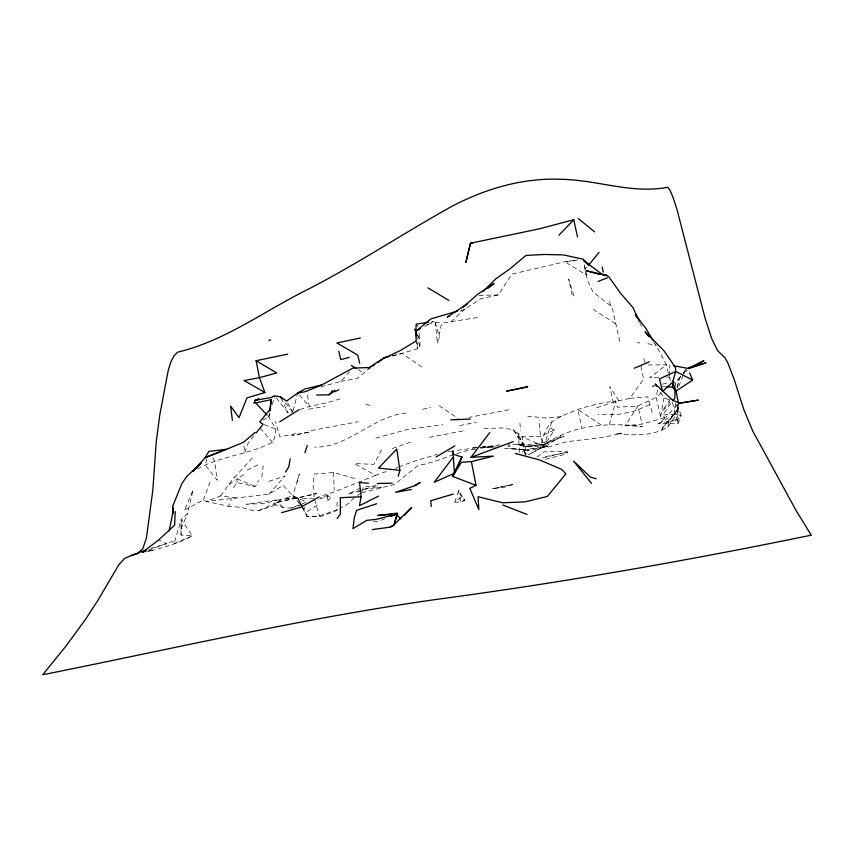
<?xml version="1.0" encoding="UTF-8"?>
<svg xmlns="http://www.w3.org/2000/svg" width="854" height="854" viewBox="0 0 854 854"><rect width="100%" height="100%" fill="white"/><g stroke="black" fill="none" stroke-linecap="round" stroke-linejoin="round"><path stroke-width="0.64" stroke-dasharray="4.27 3.2" d="M148.532 550.157L172.284 541.425L174.056 543.496L181.272 519.339L192.278 535.896L181.016 535.074L181.272 519.339L187.56 513.681L193.1 489.812L184.571 510.105L182.873 509.806M181.016 535.074L181.272 519.339M525.616 455.15L525.68 452.983L526.224 454.947M661.957 430.01L667.903 427.107L677.83 412.333L677.435 404.7L677.403 410.304L662.202 428.356L661.957 430.01C647.129 436.426 631.48 434.974 615.99 433.49L621.958 433.224L603.564 437.344L566.757 441.721L548.428 446.962L529.875 448.98L547.83 446.535L529.512 450.57L509.56 448.403L529.138 449.994L501.778 448.254M308.561 432.295L291.854 435.529L308.561 432.156M337.159 502.109L336.754 510.478L321.104 516.467L307.12 516.659L297.598 498.619L292.901 495.822L283.122 485.403L268.871 494.242L206.177 501.426L203.369 499.942L184.571 510.105M669.301 375.643L669.835 365.01M677.83 412.333L679.208 402.309M483.972 428.441L502.536 427.95L513.51 429.818L525.562 446.813L545.396 446.578L545.557 443.931C573.952 424.363 609.18 422.495 642.304 426.466L621.563 425.356M667.903 427.107L668.426 422.474L676.325 410.742L675.461 403.077M261.836 477.055L263.181 465.942M197.445 468.974C220.791 455.812 248.642 454.766 272.458 442.276L274.273 438.7L275.959 429.21L268.764 416.933L269.298 413.229M234.295 477.738L252.314 457.957M327.819 495.32L326.815 501.65L330.381 497.903L329.633 496.227L327.819 495.32L320.389 497.903M657.484 390.043L656.139 397.462L660.665 416.635L666.056 417.222L678.418 403.44L677.403 410.304L677.948 408.863L676.912 403.814M660.665 416.635L664.06 397.836L663.462 395.317M477.493 317.528L441.561 323.207L437.472 343.522L435.305 322.396L425.559 324.851M263.139 420.029L268.764 416.933L269.565 413.336M677.115 388.079L679.346 378.194L682.335 374.33M677.286 387.246L679.346 378.194L682.495 374.223M293.125 410.678L297.736 393.032M206.871 458.822L205.227 464.982L217.236 480.247L214.525 460.808L212.005 456.644M609.35 424.662L615.766 400.985C596.252 403.419 576.834 408.308 559.317 417.446C546.827 422.004 542.642 436.383 540.518 448.254L528.839 454.648L543.72 446.3L554.385 429.936L547.948 426.84M268.764 416.933L269.811 413.208M272.266 404.508L274.721 395.818M297.064 482.019L299.327 474.023L292.901 495.822L301.74 506.732M362.053 491.562L363.537 486.556L381.439 487.196L365.373 488.883L347.941 494.22L361.306 487.645M304.931 507.169L304.152 509.699L302.551 507.724M551.695 421.705L544.628 444.443L540.518 448.254L543.72 446.3C541.009 437.814 538.714 429.007 539.397 420.051M454.872 502.109L458.513 490.602L464.864 500.038L460.712 502.237L454.872 502.109L461.598 497.103L464.864 500.038L460.712 502.237L458.513 490.602L461.598 497.103M203.369 499.942L209.881 482.361M236.088 497.967L220.663 495.896L206.177 501.426L228.562 506.262L231.583 498.725M678.749 386.382L683.136 375.397M683.627 374.169L684.609 371.736L683.648 373.433L687.331 370.39M181.123 528.626L187.56 513.681M669.974 401.465L668.095 405.575L662.384 410.859L670.454 398.722M233.537 487.602L237.006 482.67L255.559 486.599L258.42 480.556M381.599 449.631L373.945 464.352L354.421 463.605L375.664 475.336L388.079 470.853M460.306 311.144L465.078 308.967L480.93 298.761L498.352 294.918L511.877 274.134L564.878 261.762L577.977 259.936L564.878 261.762L586.356 275.031L587.477 280.219L592.847 291.79L612.094 307.002L620.282 343.554M596.7 407.7L618.819 400.707L629.91 398.359L643.638 378.962L640.756 365.202M220.663 495.896L234.434 476.82M683.083 373.369L686.061 369.515M683.285 373.23L687.224 368.266L683.179 373.187M253.809 435.86L248.333 442.682L244.639 452.951L243.518 442.244M662.202 428.356L677.948 408.863M668.426 422.474L677.862 419.41L681.118 415.396L676.656 402.949M584.531 270.088L586.944 267.142M676.048 386.926L675.098 383.04L682.367 374.18M268.871 494.242L285.108 475.891L267.793 481.731M320.73 386.862L340.917 381.375L349.532 371.874M354.314 497.402L349.072 503.145L339.796 508.61M661.007 392.947L656.139 397.462L637.906 405.97L617.378 407.241L615.766 400.985M450.933 321.862L465.078 308.967L461.416 310.002M661.626 421.161L666.056 417.222L642.059 424.075L625.192 425.826L637.906 405.97L642.059 424.075M259.146 510.468L277.678 502.28L281.318 499.195L246.165 504.212L263.833 503.593L281.318 499.195L275.383 505.066L259.146 510.468L251.012 510.19L242.12 507.489L228.562 506.262M629.91 398.359L647.738 396.822L652.04 412.183L652.83 412.333M229.032 484.858L235.085 479.852M370.689 367.498L357.089 378.514L340.917 381.375M536.974 457.018L544.147 451.873L565.017 451.19L567.835 452.118L565.69 454.168L545.813 459.249L543.165 459.249M545.396 446.578L563.298 434.387M317.261 505.162L306.575 512.016L307.12 516.659L319.364 515.955L338.782 509.23M357.474 495.437L360.634 493.473M237.006 482.67L236.868 478.784L244.586 474.194M424.63 326.335L433.405 321.456L429.711 322.033M658.487 423.552L675.279 414.211L681.118 415.396L677.927 423.84L658.487 423.552L677.862 419.41L676.325 410.742M247.286 470.084L259.776 463.946M554.385 429.936L540.817 436.277L522.04 436.778L513.51 429.818L525.338 450.079L519.691 452.641L518.154 433.159L525.338 450.079L525.562 446.813L544.628 444.443L553.36 440.952M174.056 543.496L192.278 535.896C178.422 543.678 162.868 547.531 147.689 551.78M545.557 443.931L525.37 446.204L516.649 444.229L526.374 446.674L545.557 443.931L564.174 436.18C546.197 443.343 527.078 446.023 507.927 444.144M649.713 404.796L633.252 411.521L616.097 414.82L598.184 414.382M273.515 503.796L283.453 507.746L291.438 508.045L306.501 502.099L292.901 495.822L286.325 497.839M375.664 475.336L334.352 491.861L320.528 496.249M358.007 492.085L378.802 484.037M384.706 518.816L377.383 521.645L372.088 520.993M395.338 468.291L397.761 467.384M398.967 466.935L414.852 461L437.333 454.349M392.37 448.542L410.913 441.988M299.893 409.6L309.361 406.483L326.132 402.939L342.646 398.177M512.827 484.496L504.223 487.324L492.438 488.723L512.827 484.496L492.438 488.723M302.135 504.682L291.438 508.045M150.923 548.375L166.509 543.774L158.823 539.835M392.381 356.097L417.649 348.816L417.008 342.561L417.649 348.816L416.144 341.024M319.417 498.96L329.633 496.227M147.39 551.492L153.699 549.891L147.368 551.46M375.845 438.059L408.308 429.252L442.842 424.737M277.678 502.28L316.524 493.623L299.21 497.636L283.229 499.163L297.811 497.455L277.678 502.28L283.453 507.746M406.141 413.069C372.547 416.186 349.072 447.528 314.678 447.133M448.318 451.798L451.99 450.944M361.69 492.811L394.409 484.474L418.204 465.345C438.113 462.484 455.502 451.585 475.539 449.236M392.242 355.734L402.085 353.492L422.922 367.775M422.634 409.237L430.832 407.497M429.381 437.344L465.814 430.363M545.258 456.644L567.835 452.118L540.251 458.438M295.612 433.597L279.888 436.885L275.49 421.588M311.187 430.576L358.306 421.705M459.676 425.644L476.361 422.207M654.869 385.677L652.328 386.179L654.858 386.296M662.512 384.14L668.874 382.87M508.867 409.771L469.284 417.339M480.781 448.297L489.972 446.653L477.653 447.731M308.796 409.237L325.054 406.365M276.28 397.815L287.99 412.738L292.805 411.948L287.168 402.17M476.372 447.902L454.552 450.634M500.092 444.87L482.777 447.048L492.512 447.432M561.217 416.645L545.781 418.022L527.708 416.186M476.767 447.304L472.796 447.624L479.115 447.485M482.062 446.866L497.626 446.066M354.602 478.443L333.583 472.497L314.464 474.023L313.002 484.592L314.133 497.007M495.662 446.994L480.375 447.464M507.575 446.162L510.222 445.98L507.703 445.991M675.279 414.211L662.661 414.991L672.162 401.711L677.927 423.84L677.862 419.41M302.85 507.489L297.598 498.619L314.251 498.245M658.786 377.415L649.648 377.788L666.387 364.818L656.085 345.304L653.726 342.422M666.622 377.084L669.226 376.977L671.746 379.571M479.094 295.377L498.352 294.918M648.271 364.989L666.387 364.818L668.949 375.76M662.426 386.648L664.956 386.766M637.244 342.774L639.838 342.913M435.305 322.396L441.561 323.207M647.855 343.735L656.085 345.304M365.8 404.081L370.604 405.639M264.313 424.694L275.959 429.21M668.853 399.704L664.06 397.836L659.288 390.363M236.868 478.784L255.559 486.599M543.72 446.3L522.04 436.778L524.612 454.189M358.114 369.601L361.52 371.693M615.52 323.677L593.893 309.788L593.626 308.582M601.131 424.972L577.827 409.418L581.894 427.811M439.063 405.703L458.107 418.428M672.578 380.436L675.098 383.04M260.064 428.067L272.458 442.276M299.391 394.954L309.361 406.483L307.056 392.498M416.176 324.189L418.257 326.687M285.407 402.874L292.805 411.948M618.819 400.707L609.703 386.339L613.311 402.907M639.892 323.058L641.6 326.292M417.446 334.907L419.805 339.433L420.061 348.005L417.446 337.714M417.521 334.779L419.805 339.433L418.876 331.79M298.654 499.11L301.473 504.96M302.038 506.123L307.12 516.659M281.019 397.964L287.99 412.738M523.705 449.193L526.032 454.798M669.226 376.977L670.465 380.777M574.016 295.986L568.647 279.002L572.49 296.541M643.841 358.659L644.962 362.491M314.614 499.505L319.364 515.955M435.391 322.214L439.682 337.949M609.649 301.494L610.802 307.162M519.915 422.997L520.577 430.662M333.583 472.497L334.16 490.196M585.15 268.946L584.179 264.078L585.171 268.957M586.356 275.031L585.396 270.163L586.356 275.031"/><path stroke-width="1.28" d="M675.002 389.264L674.884 397.975L672.845 400.772M678.183 402.202L676.101 391.015L672.536 387.108L672.696 382.101L675.717 371.447L675.482 367.594L663.846 350.61L645.09 331.843L649.019 336.647M420.243 328.779L415.855 331.224L416.176 324.189L428.484 322.236M175.262 511.567L174.622 525.189L158.823 539.835L142.543 552.292L146.141 551.011M334.725 390.161L334.651 391.762L338.835 389.68M270.11 410.934L271.241 399.661L255.709 402.939L267.024 415.065M256.68 400.43L258.805 398.882L255.036 400.345L254.759 403.141L253.499 402.757M269.65 410.763L271.241 399.661M290.211 458.833L288.769 466.903L285.535 472.07M368.448 483.215L359.534 482.563L361.093 496.772L359.47 505.707L378.461 496.153M169.135 530.9L173.319 510.575L172.636 506.411L181.891 483.556L186.866 476.297L201.16 463.028L192.993 471.248L205.184 457.627L208.856 451.424L226.79 449.247L243.518 442.244L255.165 432.37M372.323 529.587L390.075 527.153L393.907 525.071L397.323 513.105L377.628 515.474L396.907 514.108L390.812 516.457M470.469 243.23L465.9 262.274L470.469 243.23L539.205 228.861L573.771 219.734L577.496 236.932M398.231 476.233L399.907 470.298L396.758 449.023L378.514 468.099L399.907 470.298M304.91 452.78L307.226 445.5M393.907 525.071L397.131 515.218L401.102 518.965M527.398 386.286L527.644 386.777L506.742 391.153L527.644 386.777M461.971 457.05L452.684 476.404L476.03 485.328L471.376 461.619L461.438 462.27L452.684 476.404L461.971 457.05L452.823 454.029L452.983 450.859L454.392 473.244L434.216 482.296L453.026 457.424M337.116 518.506L340.33 514.247L340.33 497.701L361.093 496.772M471.376 461.619L493.356 456.121L470.96 457.338L489.812 432.519M256.157 432.935L263.149 424.235L259.776 421.897L270.643 408.543M588.555 265.188L599.028 252.432M404.615 515.122L411.628 507.447L393.214 525.466L390.075 527.153M558.911 235.213L573.771 219.734M482.873 291.63L495.566 279.077L510.212 268.626L525.968 255.431L544.521 254.471L563.437 254.919L583.229 259.21L588.854 264.953M662.96 391.143L672.696 382.101L676.101 391.015L692.637 380.094L689.658 372.984M316.685 395.05L328.865 394.815L331.523 392.573M415.855 331.224L431.024 318.841L457.755 311.037M488.05 288.236L494.028 283.485L477.685 294.267L463.252 307.013L467.17 303.907L447.186 317.112L449.567 316.023M328.865 394.815L334.063 391.1L331.48 391.292L333.594 391.602M372.718 366.056L374.735 364.615M377.778 362.459L384.855 357.42L389.776 356.299M368.138 368.17L384.855 357.42M279.77 421.812L299.081 409.664M414.606 485.691L420.115 482.393L415.77 485.328L395.648 492.331L411.414 489.47M436.106 456.954L454.872 445.916M696.149 365.234L703.856 360.73L688.431 368.341M272.341 396.715L274.721 395.818L280.475 396.822L286.538 401.081L297.736 393.032L305.252 391.655L321.638 385.015L352.98 368.074L370.689 367.498M319.193 496.9L300.939 507.159L281.574 512.71M476.03 485.328L469.796 488.328L478.838 509.539L478.059 496.74L502.611 502.782L524.996 501.885L547.339 496.441L565.903 473.842L561.462 469.262L539.312 459.858L515.218 453.389M383.884 358.392L400.195 350.61L416.144 341.024L415.855 331.299L414.5 329.26M130.982 555.676L124.609 558.431L118.973 564.537L97.602 600.821L85.581 619.267L65.47 646.745L42.7 674.745C173.981 648.464 304.536 618.018 437.205 599.305C562.647 582.503 687.353 560.683 811.3 535.148L796.259 510.841L752.705 430.971L743.802 409.546L734.568 380.521L728.024 363.292L724.843 357.591L717.712 350.802L711.649 338.472L704.87 317.421L676.976 209.39L672.749 196.666L669.846 189.908L667.807 187.229C632.739 194.136 598.302 180.311 563.33 179.383C524.602 177.258 486.31 188.307 452.225 206.156L451.19 206.7C402.48 233.879 355.958 264.879 306.202 290.232C263.705 311.475 224.495 341.056 177.611 352.168L173.992 355.904L170.885 361.936L168.27 370.188L159.815 414.724L156.239 441.913L152.813 490.281L146.386 538.137L142.757 548.77L137.345 553.606L130.982 555.676L146.194 549.965M634.212 368.223L649.243 361.882M222.125 450.816L205.184 457.627L226.79 449.247M598.078 281.457L607.461 277.785M268.861 340.49L270.601 339.817M513.179 441.657L470.96 457.338M470.501 243.625L472.7 242.803M301.067 391.879L297.736 393.032L304.931 388.954L321.638 385.015M688.548 368.672L705.98 362.822L687.224 368.266L673.56 365.715M376.699 503.743L356.662 510.318L354.346 517.407L352.948 528.647L366.793 520.342L376.155 519.381L396.907 514.108M287.745 354.143L256.104 360.708L259.435 377.681L264.879 392.488L247.019 397.879L239.003 417.649L230.591 406.077L232.373 420.349M453.293 494.082L430.715 500.722L431.281 506.358M349.201 357.399L340.714 359.619L338.824 351.261M360.345 337.981L336.892 342.966L357.741 355.083L359.726 363.249M255.036 400.345L271.839 397.409M678.418 403.44L698.326 400.131L679.624 403.077L672.803 400.366L655.189 383.958L656.555 386.093M599.988 274.486L586.378 270.761L606.756 275.436L603.703 275.5L583.794 260.694L588.587 265.295M450.827 419.869L470.362 419.047M377.319 483.535L392.157 483.172M666.216 386.819L672.536 387.108M596.103 478.699L590.37 477.066L573.589 461.075L591.491 483.364M502.803 504.992L527.025 514.46M692.637 380.094L675.717 371.447L659.501 378.92L662.544 391.538M264.879 392.488L244.095 380.542L259.435 377.681L276.728 372.931L256.104 360.708M427.982 287.894L448.852 300.405M606.137 275.105L608.763 276.685L620.431 293.114L633.006 307.653L639.561 321.702M351.304 365.416L355.84 368.202M578.297 218.517L594.619 231.914M280.475 396.822L282.119 398.839M673.571 387.406L676.101 391.015M653.353 340.821L645.859 328.48L635.312 314.443L637.02 317.667M416.464 333.861L415.813 331.288L416.336 336.295M602.187 267.131L603.287 272.212M172.636 506.411L173.116 512.71M173.319 510.575L173.447 513.03"/></g></svg>
